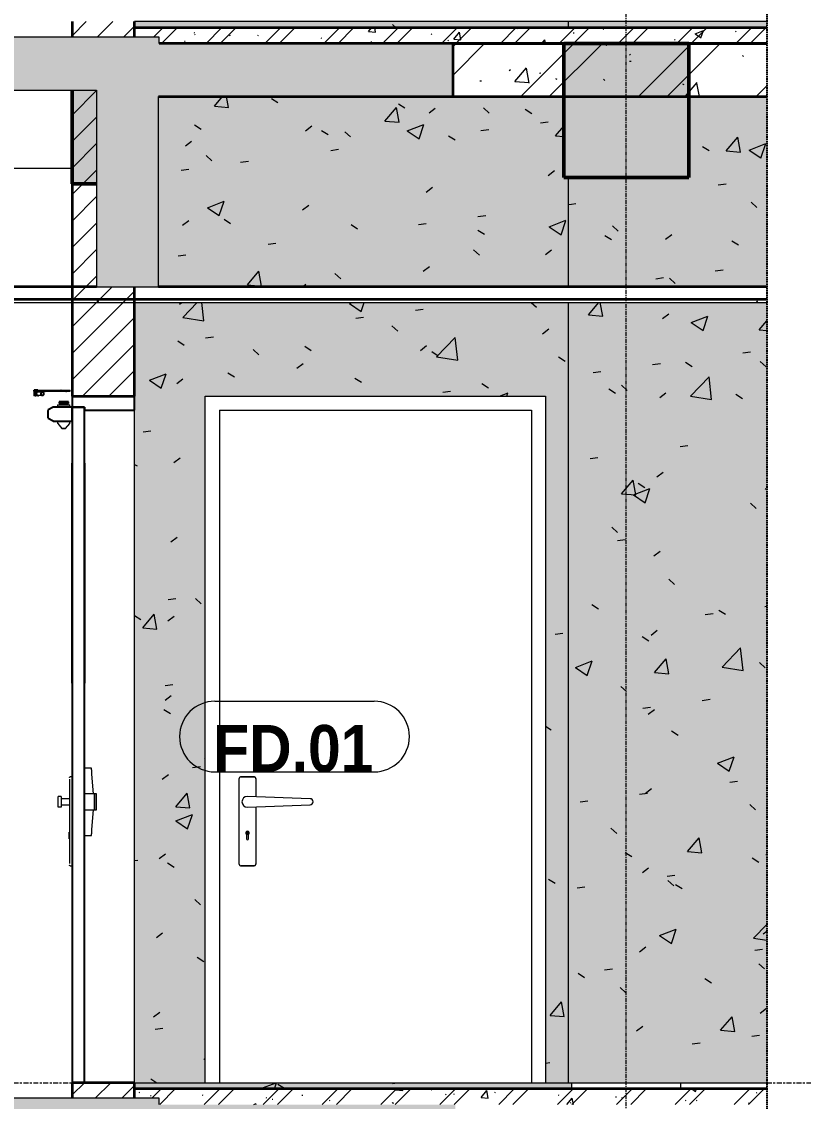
# Model space of a CAD drawing. Header units: millimetres. Extents: x 39389 to 101854, y -4225 to 80933.
# Drawn here: x 93846 to 96350, y 5540 to 9000 of the extents above; entities that cross this region are included whole.
import ezdxf

# ---------------------------------------------------------------- set-up
doc = ezdxf.new("R2010")
doc.units = ezdxf.units.MM
for name, pattern in [('Centre', [31.75, 6.35, -4.7625, 15.875, -4.7625]), ('Grid Line', [22.225, 12.7, -3.175, 3.175, -3.175]), ('Hidden', [7.14375, 4.7625, -2.38125])]:
    doc.linetypes.add(name, pattern=pattern)
for name, color, linetype, lineweight in [('0-5', 90, 'Continuous', 5), ('A-CLNG-1', 7, 'Continuous', 35), ('A-CLNG-FNSH-1', 250, 'Continuous', 18), ('A-CLNG-PATT-1', 13, 'Continuous', 18), ('A-DETL-GENF', 92, 'Continuous', 18), ('A-DETL-GENF-2', 254, 'Continuous', 18), ('A-DETL-GENF-3', 92, 'Hidden', 25), ('A-DETL-MEDM', 33, 'Continuous', 35), ('A-DETL-THIN', 151, 'Continuous', 18), ('A-DOOR', 31, 'Continuous', 18), ('A-DOOR-4', 31, 'Continuous', 25), ('A-DOOR-FRAM', 31, 'Continuous', 25), ('A-DOOR-FRAM-1', 31, 'Continuous', 18), ('A-DOOR-IDEN', 31, 'Continuous', 9), ('A-FLOR-FNSH-1', 7, 'Continuous', 35), ('A-FLOR-LEVL-2', 51, 'Centre', 9), ('A-FLOR-PATT-1', 253, 'Continuous', 18), ('A-FLOR-PATT-2', 8, 'Continuous', 18), ('A-WALL-2', 7, 'Continuous', 35), ('A-WALL-PATT-1', 111, 'Continuous', 18), ('I-WALL', 2, 'Continuous', 18), ('S-BEAM-1', 43, 'Continuous', 5), ('S-BEAM-2', 250, 'Continuous', 18), ('S-BEAM-3', 90, 'Continuous', 50), ('S-COLS-6', 250, 'Continuous', 18), ('S-GRID-1', 1, 'Grid Line', 9)]:
    doc.layers.add(name, color=color, linetype=linetype, lineweight=lineweight)
doc.styles.add('Arial_B_2', font='arialbd.ttf', dxfattribs={"width": 0.9, "height": 150})
pattern_1 = [(50, (-74605.9, 15225), (546.553, -47.817), [57.15, -628.65]), (355, (-74605.9, 15225), (-105.73, 573.17), [45.72, -502.92]), (100.451, (-74560.35, 15221), (440.828, 525.35), [48.57, -534.27]), (46.184, (-74605.9, 15377.4), (813.237, -126.13), [85.725, -942.975]), (96.636, (-74538.1, 15366.9), (712.21, 742.28), [72.855, -801.405]), (351.184, (-74605.9, 15377.4), (712.215, 742.28), [68.58, -754.38]), (21, (-74529.7, 15339.3), (454.843, -306.796), [57.15, -628.65]), (326, (-74529.7, 15339.3), (185.406, 552.564), [45.72, -502.92]), (71.451, (-74491.8, 15313.73), (640.25, 245.764), [48.57, -534.27]), (37.5, (-74605.9, 15225), (9.2664, 253.665), [5.029, -491.795, 5.029, -505.511, -504.825]), (37.5, (-74605.9, 15225), (9.2664, 253.665), [-1007.364, 5.03, -499.796]), (7.5, (-74605.9, 15225), (200.459, 300.541), [5.029, -286.055, 5.029, -480.365, -192.405]), (7.5, (-74605.9, 15225), (200.459, 300.541), [-776.478, 5.029, -187.376]), (327.5, (-74775.82, 15225), (406.773, -17.1864), [5.029, -185.471, 5.029, -589.331, -788.67]), (327.5, (-74775.82, 15225), (406.773, -17.1864), [-784.86, 5.03, -783.64]), (317.5, (-74852.02, 15225), (444.388, 76.28), [5.029, -242.621, 5.029, -389.687, -560.07]), (317.5, (-74852.02, 15225), (444.388, 76.28), [-642.366, 5.03, -555.04]), (45, (-74605.9, 15225), (-188.585, 188.585), []), (45, (-74605.9, 15510.75), (-188.585, 188.585), [])]
pattern_2 = [(50, (91113.64, 15225), (273.276, -23.909), [28.575, -314.325]), (355, (91113.64, 15225), (-52.8646, 286.585), [22.86, -251.46]), (100.451, (91136.42, 15223), (220.414, 262.6745), [24.285, -267.135]), (46.184, (91113.64, 15301.2), (406.619, -63.065), [42.862, -471.487]), (96.636, (91147.53, 15295.94), (356.104, 371.141), [36.428, -400.703]), (351.184, (91113.64, 15301.2), (356.107, 371.138), [34.29, -377.19]), (21, (91151.74, 15282.15), (227.421, -153.398), [28.575, -314.325]), (326, (91151.74, 15282.15), (92.703, 276.282), [22.86, -251.46]), (71.451, (91170.7, 15269.37), (320.1254, 122.8816), [24.285, -267.135]), (37.5, (91113.64, 15225), (4.6325, 126.8326), [2.515, -245.897, 2.515, -252.755, -252.413]), (37.5, (91113.64, 15225), (4.6325, 126.8326), [-503.682, 2.515, -249.898]), (7.5, (91113.64, 15225), (100.2292, 150.2711), [2.515, -143.027, 2.515, -240.182, -96.203]), (7.5, (91113.64, 15225), (100.2292, 150.2711), [-388.239, 2.515, -93.688]), (327.5, (91028.68, 15225), (203.3868, -8.5935), [2.515, -92.735, 2.515, -294.665, -394.335]), (327.5, (91028.68, 15225), (203.3868, -8.5935), [-392.43, 2.515, -391.82]), (317.5, (90990.58, 15225), (222.1944, 38.1398), [2.515, -121.31, 2.515, -194.843, -280.035]), (317.5, (90990.58, 15225), (222.1944, 38.1398), [-321.183, 2.515, -277.52]), (45, (91113.64, 15225), (-94.2927, 94.2927), []), (45, (91113.64, 15367.88), (-94.2927, 94.2927), [])]
pattern_3 = [(50, (91113.64, 15225), (546.553, -47.817), [57.15, -628.65]), (355, (91113.64, 15225), (-105.728, 573.17), [45.72, -502.92]), (100.451, (91159.2, 15221), (440.828, 525.35), [48.57, -534.27]), (46.184, (91113.64, 15377.4), (813.237, -126.13), [85.725, -942.975]), (96.636, (91181.4, 15366.9), (712.207, 742.283), [72.855, -801.405]), (351.184, (91113.64, 15377.4), (712.215, 742.276), [68.58, -754.38]), (21, (91189.84, 15339.3), (454.843, -306.796), [57.15, -628.65]), (326, (91189.84, 15339.3), (185.406, 552.564), [45.72, -502.92]), (71.451, (91227.75, 15313.73), (640.251, 245.764), [48.57, -534.27]), (37.5, (91113.64, 15225), (9.2664, 253.665), [25.146, -471.678, 25.146, -485.394, -504.825]), (37.5, (91113.64, 15225), (9.2664, 253.665), [-1007.364, 25.146, -479.679]), (7.5, (91113.64, 15225), (200.4594, 300.5414), [25.146, -265.938, 25.146, -460.248, -192.405]), (7.5, (91113.64, 15225), (200.4594, 300.5414), [-776.478, 25.146, -167.259]), (327.5, (90943.72, 15225), (406.7728, -17.1864), [25.146, -165.354, 25.146, -569.214, -788.67]), (327.5, (90943.72, 15225), (406.7728, -17.1864), [-784.86, 25.146, -763.524]), (317.5, (90867.52, 15225), (444.388, 76.28), [25.146, -222.504, 25.146, -369.57, -560.07]), (317.5, (90867.52, 15225), (444.388, 76.28), [-642.366, 25.146, -534.924])]
pattern_4 = [(37.5, (91113.644, 15225), (-2.40047, 73.41204), [2.515, -55.397, 2.515, -62.255, -61.913]), (37.5, (91113.644, 15225), (-2.40047, 73.41204), [-122.682, 2.515, -59.398]), (7.5, (91113.64, 15225), (67.42816, 107.524), [2.515, -28.727, 2.515, -49.682, -20.003]), (7.5, (91113.64, 15225), (67.42816, 107.524), [-83.439, 2.515, -17.488]), (327.5, (91066.78, 15225), (118.6493, 0.21553), [2.515, -16.535, 2.515, -66.065, -89.535]), (327.5, (91066.78, 15225), (118.6493, 0.21553), [-87.63, 2.515, -87.02]), (317.5, (91066.78, 15225), (114.5339, 33.4393), [2.515, -7.01, 2.515, -42.443, -51.435]), (317.5, (91066.78, 15225), (114.5339, 33.4393), [-54.483, 2.515, -48.92])]
pattern_5 = [(45, (91113.644, 15225), (-42.4264, 42.4264), [])]

# ---------------------------------------------------------------- blocks, each defined once
blk = doc.blocks.new('NCV_TKTC_KET CAU_rvt-6-TKCS_THANG BỘ TB1 - MẶT CẮT')
at = {"layer": 'A-FLOR-PATT-1'}
h = blk.add_hatch(dxfattribs=at)
h.set_pattern_fill('FP_7', color=256, style=0, pattern_type=2)
h.set_pattern_definition(pattern_1)
h.paths.add_polyline_path([(-70023.2, 8760), (-69486.8, 8760), (-69486.8, 8930), (-70491.8, 8930), (-70491.8, 8760)])
h = blk.add_hatch(dxfattribs=at)
h.set_pattern_fill('FP_7', color=256, style=0, pattern_type=2)
h.set_pattern_definition(pattern_1)
h.paths.add_polyline_path([(-70023.2, 8760), (-69486.8, 8760), (-69486.8, 8930), (-70491.8, 8930), (-70491.8, 8760)])
at = {"layer": 'S-BEAM-1'}
for points in [[(-70136.9, 8500), (-69736.9, 8500), (-69736.9, 8930), (-70136.9, 8930)], [(-71633.6, 8480), (-71633.6, 8780), (-71711.9, 8780), (-71711.9, 8480)]]:
    blk.add_hatch(color=256, dxfattribs=at).paths.add_polyline_path(points)
at = {"layer": 'A-FLOR-FNSH-1'}
for p, q in [((-69486.8, 8930), (-70491.8, 8930)), ((-70491.8, 8760), (-69486.8, 8760))]:
    blk.add_line(p, q, dxfattribs=at)
at = {"layer": 'S-BEAM-2'}
blk.add_line((-71926.9, 8530), (-71711.9, 8530), dxfattribs=at)
at = {"layer": 'S-BEAM-3'}
for p, q in [((-69736.9, 8930), (-70136.9, 8930)), ((-70136.9, 8930), (-70136.9, 8500)), ((-69736.9, 8500), (-69736.9, 8930)), ((-71711.9, 8780), (-71711.9, 8480)), ((-71711.9, 8480), (-71633.6, 8480)), ((-70136.9, 8500), (-69736.9, 8500))]:
    blk.add_line(p, q, dxfattribs=at)
at = {"layer": 'S-COLS-6'}
for p, q in [((-70111.9, 5600), (-70111.9, 5580)), ((-69761.9, 5580), (-69761.9, 5600))]:
    blk.add_line(p, q, dxfattribs=at)
blk = doc.blocks.new('FD_01 - FD_01-1200x2200mm-V77-TKCS_THANG BỘ TB1 - MẶT CẮT')
at = {"layer": 'A-DOOR'}
for p, q in [((-71833.8, 7820.3), (-71833.8, 7818.5)), ((-71821.8, 7820.3), (-71833.8, 7820.3)), ((-71833.8, 7820.3), (-71821.8, 7820.3)), ((-71821.8, 7818.5), (-71821.8, 7820.3)), ((-71835.4, 7818.5), (-71835.4, 7815.5)), ((-71835, 7818.5), (-71835, 7818.5)), ((-71835, 7818.5), (-71827.3, 7818.5)), ((-71835, 7815.5), (-71827.3, 7815.5)), ((-71835, 7815.5), (-71835, 7815.5)), ((-71834.3, 7814.5), (-71834.3, 7800.5)), ((-71834.3, 7814.5), (-71831.6, 7814.5)), ((-71831.6, 7800.5), (-71834.3, 7800.5)), ((-71832.8, 7815.5), (-71832.8, 7814.5)), ((-71831.6, 7814.5), (-71830.1, 7814.5)), ((-71831.6, 7814.5), (-71831.6, 7800.5)), ((-71830.1, 7800.5), (-71831.6, 7800.5)), ((-71828.1, 7814.5), (-71830.1, 7814.5)), ((-71830.1, 7800.5), (-71828.1, 7800.5)), ((-71829.2, 7814.5), (-71826.1, 7814.5)), ((-71829.2, 7810.1), (-71829.2, 7814.5)), ((-71829.2, 7800.5), (-71829.2, 7804.4)), ((-71826.1, 7800.5), (-71829.2, 7800.5)), ((-71828.3, 7811.5), (-71826.6, 7811.5)), ((-71828.3, 7809.3), (-71828.3, 7805.7)), ((-71826.6, 7803.5), (-71828.3, 7803.5)), ((-71827.3, 7818.5), (-71825.7, 7818.5)), ((-71826.2, 7818.5), (-71827.3, 7818.5)), ((-71827.3, 7815.5), (-71825.7, 7815.5)), ((-71826.6, 7811.5), (-71826.3, 7811.5)), ((-71826.3, 7803.5), (-71826.6, 7803.5)), ((-71807.5, 7812.5), (-71826.3, 7812.5)), ((-71826.3, 7811.5), (-71824.4, 7811.5)), ((-71824.4, 7803.5), (-71826.3, 7803.5)), ((-71826.3, 7802.5), (-71807.5, 7802.5)), ((-71826.1, 7814.5), (-71823.4, 7814.5)), ((-71823.4, 7800.5), (-71826.1, 7800.5)), ((-71825.7, 7818.5), (-71775, 7818.5)), ((-71825.7, 7815.5), (-71775, 7815.5)), ((-71823.4, 7814.5), (-71822.3, 7814.5)), ((-71823.4, 7814.5), (-71823.4, 7812.1)), ((-71823.4, 7802.9), (-71823.4, 7800.5)), ((-71822.3, 7800.5), (-71823.4, 7800.5)), ((-71822.8, 7814.5), (-71822.8, 7815.5)), ((-71820.3, 7814.5), (-71822.3, 7814.5)), ((-71822.3, 7800.5), (-71820.3, 7800.5)), ((-71822.3, 7800.5), (-71821.8, 7800.5)), ((-71821.8, 7814.5), (-71822, 7814.5)), ((-71821.8, 7814.5), (-71821.3, 7814.5)), ((-71821.8, 7811.9), (-71821.8, 7814.5)), ((-71821.8, 7800.5), (-71821.8, 7803.1)), ((-71821.4, 7800.5), (-71821.8, 7800.5)), ((-71821.3, 7811.5), (-71821.3, 7814.5)), ((-71821.3, 7800.5), (-71821.3, 7803.5)), ((-71821.3, 7800.5), (-71821.3, 7800.5)), ((-71800.4, 7815.5), (-71800.4, 7814.5)), ((-71798.4, 7814.5), (-71800.4, 7814.5)), ((-71800.4, 7814.5), (-71798.4, 7814.5)), ((-71732.4, 7814.5), (-71798.4, 7814.5)), ((-71775, 7818.5), (-71774, 7818.5)), ((-71775, 7818.5), (-71774, 7818.5)), ((-71774, 7817.5), (-71775, 7817.5)), ((-71775, 7815.5), (-71774, 7815.5)), ((-71775, 7815.5), (-71774, 7815.5)), ((-71774, 7818.5), (-71748.5, 7818.5)), ((-71774, 7815.5), (-71748.5, 7815.5)), ((-71748.5, 7818.5), (-71747.3, 7818.5)), ((-71748.5, 7818.5), (-71747.3, 7818.5)), ((-71747.3, 7817.5), (-71748.5, 7817.5)), ((-71748.5, 7815.5), (-71747.3, 7815.5)), ((-71748.5, 7815.5), (-71747.3, 7815.5)), ((-71747.9, 7818.5), (-71747.4, 7818.5)), ((-71747.4, 7818.5), (-71747.9, 7818.5)), ((-71747.4, 7815.5), (-71747.9, 7815.5)), ((-71747.9, 7815.5), (-71747.4, 7815.5)), ((-71747.3, 7818.5), (-71717.9, 7818.5)), ((-71747.3, 7815.5), (-71717.9, 7815.5)), ((-71732.4, 7814.5), (-71730.4, 7814.5)), ((-71730.4, 7814.5), (-71732.4, 7814.5)), ((-71730.4, 7814.5), (-71730.4, 7815.5)), ((-71717.9, 7815.5), (-71717.9, 7818.5)), ((-71758.5, 7772), (-71758.5, 7765)), ((-71758.5, 7772), (-71733.9, 7772)), ((-71749, 7784), (-71749, 7782)), ((-71749, 7784), (-71746.3, 7784)), ((-71749, 7776), (-71749, 7774)), ((-71747.6, 7774), (-71749, 7774)), ((-71747.9, 7774), (-71747.9, 7772)), ((-71746.7, 7774), (-71747.6, 7774)), ((-71747.6, 7774), (-71746.7, 7774)), ((-71746.3, 7774), (-71747.6, 7774)), ((-71746.3, 7784), (-71746.3, 7782)), ((-71746.3, 7784), (-71736.2, 7784)), ((-71746.3, 7776), (-71746.3, 7774)), ((-71741.3, 7774), (-71746.3, 7774)), ((-71736.2, 7774), (-71741.3, 7774)), ((-71736.2, 7782), (-71736.2, 7784)), ((-71736.2, 7784), (-71728.9, 7784)), ((-71736.2, 7774), (-71736.2, 7776)), ((-71732.6, 7774), (-71736.2, 7774)), ((-71733.9, 7772), (-71719.4, 7772)), ((-71728.9, 7774), (-71732.6, 7774)), ((-71729.9, 7772), (-71729.9, 7774)), ((-71728.9, 7784), (-71728.9, 7782)), ((-71728.9, 7776), (-71728.9, 7774)), ((-71719.4, 7765), (-71719.4, 7772)), ((-71758.4, 7720), (-71758.4, 7712.4)), ((-71719.4, 7712.4), (-71719.4, 7720)), ((-71758.2, 7711.7), (-71745.2, 7696.3)), ((-71742.4, 7696), (-71735.4, 7696)), ((-71735.4, 7696), (-71742.4, 7696)), ((-71732.7, 7696.3), (-71719.7, 7711.7)), ((-71711.9, 7585), (-71713.9, 7585)), ((-71713.9, 7585), (-71713.9, 6880)), ((-71669.9, 7585), (-71671.9, 7585)), ((-71669.9, 6880), (-71669.9, 7585)), ((-71711.9, 6880), (-71713.9, 6880)), ((-71669.9, 6880), (-71671.9, 6880)), ((-71711.9, 6580), (-71717.9, 6580)), ((-71649.9, 6607.9), (-71671.9, 6607.9)), ((-71643.4, 6525.4), (-71648.4, 6588.9)), ((-71719.9, 6572.5), (-71719.9, 6302.5)), ((-71757, 6510), (-71757, 6517.5)), ((-71746.9, 6517.5), (-71757, 6517.5)), ((-71757, 6500), (-71757, 6510)), ((-71746.9, 6517.5), (-71746.9, 6510)), ((-71746.9, 6510), (-71746.9, 6500)), ((-71720, 6510), (-71746.9, 6510)), ((-71720, 6510), (-71720, 6509.7)), ((-71640.2, 6525.4), (-71671.9, 6525.4)), ((-71671.9, 6525.4), (-71671.9, 6474.6)), ((-71633.8, 6525.4), (-71640.2, 6525.4)), ((-71640.2, 6525.4), (-71640.2, 6474.6)), ((-71640.2, 6474.6), (-71640.2, 6525.4)), ((-71633.8, 6474.6), (-71633.8, 6525.4)), ((-71757, 6490), (-71757, 6500)), ((-71757, 6482.5), (-71757, 6490)), ((-71746.9, 6482.5), (-71757, 6482.5)), ((-71746.9, 6500), (-71746.9, 6490)), ((-71746.9, 6490), (-71746.9, 6482.5)), ((-71746.9, 6490), (-71720, 6490)), ((-71720, 6490.3), (-71720, 6490)), ((-71671.9, 6474.6), (-71640.2, 6474.6)), ((-71648.4, 6411.1), (-71643.4, 6474.6)), ((-71640.2, 6474.6), (-71633.8, 6474.6)), ((-71719.9, 6406), (-71721.9, 6406)), ((-71721.9, 6395.1), (-71721.9, 6403.2)), ((-71721.9, 6397), (-71721.9, 6403)), ((-71721.9, 6403), (-71721.9, 6403)), ((-71721.9, 6397), (-71721.9, 6397)), ((-71721.9, 6396.2), (-71721.9, 6395.1)), ((-71721.9, 6381.2), (-71721.9, 6395.1)), ((-71719.9, 6395.1), (-71721.9, 6395.1)), ((-71721.9, 6381.2), (-71721.9, 6381.2)), ((-71721.9, 6377.7), (-71719.9, 6377.7)), ((-71671.9, 6392), (-71649.9, 6392)), ((-71717.9, 6295), (-71711.9, 6295))]:
    blk.add_line(p, q, dxfattribs=at)
at = {"layer": 'A-DOOR', "flags": 128}
for points in [[(-71824.4, 7811.5), (-71824.8, 7811), (-71825.1, 7810.4), (-71825.3, 7809.7), (-71825.5, 7809), (-71825.6, 7808.3), (-71825.6, 7807.5)], [(-71825.6, 7807.5), (-71825.6, 7806.7), (-71825.5, 7806), (-71825.3, 7805.3), (-71825.1, 7804.6), (-71824.8, 7804), (-71824.4, 7803.5)], [(-71758.2, 7711.7), (-71758.2, 7711.7), (-71758.2, 7711.8), (-71758.3, 7711.8), (-71758.3, 7711.8), (-71758.3, 7711.9), (-71758.3, 7711.9), (-71758.3, 7712), (-71758.4, 7712), (-71758.4, 7712), (-71758.4, 7712.1), (-71758.4, 7712.1), (-71758.4, 7712.2), (-71758.4, 7712.2), (-71758.4, 7712.3), (-71758.4, 7712.3), (-71758.4, 7712.3), (-71758.4, 7712.4), (-71758.4, 7712.4)], [(-71744.5, 7696), (-71744.5, 7696), (-71744.6, 7696), (-71744.6, 7696), (-71744.7, 7696), (-71744.7, 7696), (-71744.7, 7696), (-71744.8, 7696), (-71744.8, 7696), (-71744.8, 7696.1), (-71744.9, 7696.1), (-71744.9, 7696.1), (-71744.9, 7696.1), (-71745, 7696.1), (-71745, 7696.1), (-71745, 7696.2), (-71745.1, 7696.2), (-71745.1, 7696.2), (-71745.1, 7696.2), (-71745.1, 7696.3), (-71745.2, 7696.3), (-71745.2, 7696.3), (-71745.2, 7696.3)], [(-71744.5, 7696), (-71744.5, 7696), (-71744.5, 7696), (-71744.5, 7696), (-71744.4, 7696), (-71744.4, 7696), (-71744.4, 7696), (-71744.3, 7696), (-71744.2, 7696), (-71744.2, 7696), (-71744.1, 7696), (-71744, 7696), (-71743.9, 7696), (-71743.8, 7696), (-71743.7, 7696), (-71743.5, 7696), (-71743.4, 7696), (-71743.3, 7696), (-71743.1, 7696), (-71743, 7696), (-71742.8, 7696), (-71742.7, 7696), (-71742.5, 7696), (-71742.3, 7696), (-71742.1, 7696), (-71741.9, 7696), (-71741.8, 7696), (-71741.6, 7696), (-71741.4, 7696), (-71741.2, 7696), (-71741, 7696), (-71740.7, 7696), (-71740.5, 7696), (-71740.3, 7696), (-71740.1, 7696), (-71739.9, 7696), (-71739.7, 7696), (-71739.4, 7696), (-71739.2, 7696), (-71739, 7696), (-71738.8, 7696), (-71738.6, 7696), (-71738.3, 7696), (-71738.1, 7696), (-71737.9, 7696), (-71737.7, 7696), (-71737.5, 7696), (-71737.2, 7696), (-71737, 7696), (-71736.8, 7696), (-71736.6, 7696), (-71736.4, 7696), (-71736.2, 7696), (-71736, 7696), (-71735.8, 7696), (-71735.7, 7696), (-71735.5, 7696), (-71735.3, 7696), (-71735.1, 7696), (-71735, 7696), (-71734.8, 7696), (-71734.7, 7696), (-71734.5, 7696), (-71734.4, 7696), (-71734.3, 7696), (-71734.2, 7696), (-71734, 7696), (-71733.9, 7696), (-71733.8, 7696), (-71733.8, 7696), (-71733.7, 7696), (-71733.6, 7696), (-71733.6, 7696), (-71733.5, 7696), (-71733.5, 7696), (-71733.4, 7696), (-71733.4, 7696), (-71733.4, 7696), (-71733.4, 7696)], [(-71733.4, 7696), (-71733.4, 7696), (-71733.4, 7696), (-71733.4, 7696), (-71733.4, 7696), (-71733.5, 7696), (-71733.5, 7696), (-71733.6, 7696), (-71733.6, 7696), (-71733.7, 7696), (-71733.8, 7696), (-71733.9, 7696), (-71734, 7696), (-71734.1, 7696), (-71734.2, 7696), (-71734.3, 7696), (-71734.5, 7696), (-71734.6, 7696), (-71734.7, 7696), (-71734.9, 7696), (-71735.1, 7696), (-71735.2, 7696), (-71735.4, 7696), (-71735.6, 7696), (-71735.7, 7696), (-71735.9, 7696), (-71736.1, 7696), (-71736.3, 7696), (-71736.5, 7696), (-71736.7, 7696), (-71736.9, 7696), (-71737.1, 7696), (-71737.3, 7696), (-71737.6, 7696), (-71737.8, 7696), (-71738, 7696), (-71738.2, 7696), (-71738.4, 7696), (-71738.7, 7696), (-71738.9, 7696), (-71739.1, 7696), (-71739.3, 7696), (-71739.5, 7696), (-71739.8, 7696), (-71740, 7696), (-71740.2, 7696), (-71740.4, 7696), (-71740.6, 7696), (-71740.8, 7696), (-71741.1, 7696), (-71741.3, 7696), (-71741.5, 7696), (-71741.7, 7696), (-71741.8, 7696), (-71742, 7696), (-71742.2, 7696), (-71742.4, 7696), (-71742.6, 7696), (-71742.7, 7696), (-71742.9, 7696), (-71743, 7696), (-71743.2, 7696), (-71743.3, 7696), (-71743.5, 7696), (-71743.6, 7696), (-71743.7, 7696), (-71743.8, 7696), (-71743.9, 7696), (-71744, 7696), (-71744.1, 7696), (-71744.2, 7696), (-71744.3, 7696), (-71744.3, 7696), (-71744.4, 7696), (-71744.4, 7696), (-71744.5, 7696), (-71744.5, 7696), (-71744.5, 7696), (-71744.5, 7696)], [(-71732.7, 7696.3), (-71732.7, 7696.3), (-71732.7, 7696.3), (-71732.7, 7696.2), (-71732.8, 7696.2), (-71732.8, 7696.2), (-71732.8, 7696.2), (-71732.9, 7696.2), (-71732.9, 7696.1), (-71732.9, 7696.1), (-71732.9, 7696.1), (-71733, 7696.1), (-71733, 7696.1), (-71733, 7696.1), (-71733.1, 7696), (-71733.1, 7696), (-71733.2, 7696), (-71733.2, 7696), (-71733.2, 7696), (-71733.3, 7696), (-71733.3, 7696), (-71733.3, 7696), (-71733.4, 7696)], [(-71719.4, 7712.4), (-71719.4, 7712.4), (-71719.4, 7712.3), (-71719.4, 7712.3), (-71719.5, 7712.2), (-71719.5, 7712.2), (-71719.5, 7712.1), (-71719.5, 7712.1), (-71719.5, 7712.1), (-71719.5, 7712), (-71719.5, 7712), (-71719.5, 7711.9), (-71719.6, 7711.9), (-71719.6, 7711.9), (-71719.6, 7711.8), (-71719.6, 7711.8), (-71719.7, 7711.7), (-71719.7, 7711.7), (-71719.7, 7711.7)], [(-71719.9, 6578), (-71719.9, 6578.1), (-71719.9, 6578.2), (-71719.9, 6578.2), (-71719.9, 6578.3), (-71719.9, 6578.4), (-71719.9, 6578.5), (-71719.9, 6578.6), (-71719.8, 6578.6), (-71719.8, 6578.7), (-71719.8, 6578.8), (-71719.7, 6578.9), (-71719.7, 6578.9), (-71719.7, 6579), (-71719.6, 6579.1), (-71719.6, 6579.1), (-71719.5, 6579.2), (-71719.5, 6579.3), (-71719.4, 6579.3), (-71719.4, 6579.4), (-71719.3, 6579.4), (-71719.3, 6579.5), (-71719.2, 6579.5), (-71719.1, 6579.6), (-71719.1, 6579.6), (-71719, 6579.7)], [(-71718.9, 6579.8), (-71718.8, 6579.8), (-71718.7, 6579.8), (-71718.7, 6579.9), (-71718.6, 6579.9), (-71718.5, 6579.9), (-71718.4, 6579.9), (-71718.4, 6580), (-71718.3, 6580), (-71718.2, 6580), (-71718.1, 6580), (-71718, 6580), (-71718, 6580), (-71717.9, 6580)], [(-71648.4, 6588.9), (-71648.7, 6593.1), (-71649, 6597.2), (-71649.3, 6600.8), (-71649.5, 6603.8), (-71649.7, 6606.1), (-71649.8, 6607.5), (-71649.9, 6607.9)], [(-71649.9, 6392), (-71649.8, 6392.5), (-71649.7, 6393.9), (-71649.5, 6396.2), (-71649.3, 6399.2), (-71649, 6402.8), (-71648.7, 6406.9), (-71648.4, 6411.1)], [(-71719, 6295.3), (-71719.1, 6295.3), (-71719.1, 6295.4), (-71719.2, 6295.4), (-71719.3, 6295.5), (-71719.3, 6295.6), (-71719.4, 6295.6), (-71719.4, 6295.7), (-71719.5, 6295.7), (-71719.5, 6295.8), (-71719.6, 6295.9), (-71719.6, 6295.9), (-71719.7, 6296), (-71719.7, 6296.1), (-71719.7, 6296.1), (-71719.8, 6296.2), (-71719.8, 6296.3), (-71719.8, 6296.4), (-71719.9, 6296.4), (-71719.9, 6296.5), (-71719.9, 6296.6), (-71719.9, 6296.7), (-71719.9, 6296.7), (-71719.9, 6296.8), (-71719.9, 6296.9), (-71719.9, 6297), (-71719.9, 6297)], [(-71717.9, 6295), (-71718, 6295), (-71718.1, 6295), (-71718.2, 6295), (-71718.3, 6295), (-71718.3, 6295), (-71718.4, 6295.1), (-71718.5, 6295.1), (-71718.6, 6295.1), (-71718.6, 6295.1), (-71718.7, 6295.2), (-71718.8, 6295.2), (-71718.9, 6295.2)]]:
    blk.add_lwpolyline(points, dxfattribs=at)
at = {"layer": 'A-DOOR'}
for centre, major_axis, ratio, start_param, end_param in [((-71830.1, 7807.5), (0, 7), 0.259156, 4.712389, 6.283185), ((-71825.4, 7807.5), (0, 5), 0.965835, 0.65038, 1.340692), ((-71829.5, 7807.5), (0, 2.5), 0.259156, 4.712389, 7.853982), ((-71830.1, 7807.5), (0, 7), 0.259156, 3.141593, 4.712389), ((-71829.5, 7807.5), (0, 2.5), 0.259156, 1.570796, 4.712389), ((-71825.4, 7807.5), (0, 5), 0.965835, 1.8009, 2.491212), ((-71828.1, 7807.5), (0, 7), 0.259156, 4.712389, 6.283185), ((-71828.1, 7807.5), (0, 7), 0.259156, 3.141593, 4.712389), ((-71822.3, 7807.5), (0, 7), 0.259156, 5.330074, 6.283185), ((-71822.3, 7807.5), (0, 7), 0.259156, 3.141593, 3.926991), ((-71820.3, 7807.5), (0, 7), 0.259156, 5.497787, 6.283185), ((-71820.3, 7807.5), (0, 7), 0.259156, 3.141593, 3.926991)]:
    blk.add_ellipse(centre, major_axis=major_axis, ratio=ratio, start_param=start_param, end_param=end_param, dxfattribs=at)
at = {"layer": 'A-DOOR-4'}
for p, q in [((-71789.3, 7754.3), (-71789.3, 7730.7)), ((-71772.7, 7764.7), (-71788.3, 7756.1)), ((-71711.9, 7765), (-71771.8, 7765)), ((-71753.5, 7782), (-71753.5, 7776)), ((-71723.5, 7782), (-71753.5, 7782)), ((-71753.5, 7776), (-71723.5, 7776)), ((-71723.5, 7776), (-71723.5, 7782)), ((-71711.9, 7765), (-71711.9, 5600)), ((-71671.9, 7765), (-71711.9, 7765)), ((-71711.9, 7720), (-71711.9, 7765)), ((-71671.9, 5600), (-71671.9, 7765)), ((-71788.3, 7728.9), (-71772.7, 7720.3)), ((-71771.8, 7720), (-71711.9, 7720)), ((-71711.9, 5600), (-71671.9, 5600))]:
    blk.add_line(p, q, dxfattribs=at)
at = {"layer": 'A-DOOR-4', "flags": 128}
for points in [[(-71802.3, 7807.5), (-71802.4, 7808.7), (-71802.9, 7809.8), (-71803.6, 7810.8), (-71804.5, 7811.6), (-71805.6, 7812.2), (-71806.8, 7812.5), (-71808.1, 7812.5), (-71809.3, 7812.2), (-71810.4, 7811.6), (-71811.3, 7810.8), (-71812, 7809.8), (-71812.5, 7808.7), (-71812.6, 7807.5)], [(-71812.6, 7807.5), (-71812.5, 7806.3), (-71812, 7805.2), (-71811.3, 7804.2), (-71810.4, 7803.4), (-71809.3, 7802.8), (-71808.1, 7802.5), (-71806.8, 7802.5), (-71805.6, 7802.8), (-71804.5, 7803.4), (-71803.6, 7804.2), (-71802.9, 7805.2), (-71802.4, 7806.3), (-71802.3, 7807.5)]]:
    blk.add_lwpolyline(points, dxfattribs=at)
at = {"layer": 'A-DOOR-4'}
for centre, start, end in [((-71787.3, 7754.3), 119.1975, 180), ((-71771.8, 7763), 90, 119.1975), ((-71787.3, 7730.7), 180, 240.8025), ((-71771.8, 7722), 240.8025, 270)]:
    blk.add_arc(centre, 2, start, end, dxfattribs=at)
at = {"layer": 'A-DOOR-FRAM'}
for p, q in [((-71511.9, 7800), (-71711.9, 7800)), ((-71711.9, 7800), (-71711.9, 7765)), ((-71511.9, 7755), (-71511.9, 7800)), ((-71711.9, 7765), (-71671.9, 7765)), ((-71671.9, 7765), (-71671.9, 7755)), ((-71671.9, 7755), (-71511.9, 7755))]:
    blk.add_line(p, q, dxfattribs=at)
at = {"layer": 'A-DOOR-FRAM-1'}
blk.add_line((-71511.9, 5600), (-71511.9, 7755), dxfattribs=at)
blk = doc.blocks.new('FD_05 - FD_05-1000x2200mm-V78-TKCS_THANG BỘ TB1 - MẶT CẮT')
at = {"layer": 'A-DOOR'}
for p, q in [((-71130.3, 6580), (-71170.3, 6580)), ((-71170.3, 6580), (-71130.3, 6580)), ((-71177.8, 6572.5), (-71177.8, 6302.5)), ((-71122.8, 6516.5), (-71122.8, 6572.5)), ((-70949.9, 6510), (-71150.3, 6517.5)), ((-71150.3, 6482.5), (-70949.9, 6490)), ((-71122.8, 6302.5), (-71122.8, 6483.5)), ((-71151, 6397), (-71151, 6403)), ((-71149.6, 6403), (-71149.6, 6397)), ((-71153.8, 6395.1), (-71153.8, 6381.2)), ((-71146.8, 6381.2), (-71146.8, 6395.1)), ((-71170.3, 6295), (-71130.3, 6295)), ((-71130.3, 6295), (-71170.3, 6295))]:
    blk.add_line(p, q, dxfattribs=at)
at = {"layer": 'A-DOOR', "flags": 128}
for points in [[(-71170.3, 6580), (-71170.6, 6580), (-71170.9, 6580), (-71171.2, 6579.9), (-71171.5, 6579.9), (-71171.8, 6579.9), (-71172.1, 6579.8), (-71172.4, 6579.7), (-71172.7, 6579.6), (-71173, 6579.5), (-71173.2, 6579.4), (-71173.5, 6579.3), (-71173.8, 6579.2), (-71174, 6579), (-71174.3, 6578.9), (-71174.5, 6578.7), (-71174.8, 6578.5), (-71175, 6578.3), (-71175.3, 6578.1), (-71175.5, 6577.9), (-71175.7, 6577.7), (-71175.9, 6577.5), (-71176.1, 6577.3), (-71176.3, 6577), (-71176.5, 6576.8), (-71176.6, 6576.6), (-71176.8, 6576.3), (-71176.9, 6576), (-71177.1, 6575.8), (-71177.2, 6575.5), (-71177.3, 6575.2), (-71177.4, 6574.9), (-71177.5, 6574.7), (-71177.6, 6574.4), (-71177.6, 6574.1), (-71177.7, 6573.8), (-71177.7, 6573.5), (-71177.8, 6573.2), (-71177.8, 6572.9), (-71177.8, 6572.6), (-71177.8, 6572.5)], [(-71122.8, 6572.5), (-71122.8, 6572.8), (-71122.8, 6573.1), (-71122.9, 6573.4), (-71122.9, 6573.7), (-71123, 6574), (-71123, 6574.3), (-71123.1, 6574.6), (-71123.2, 6574.9), (-71123.3, 6575.1), (-71123.4, 6575.4), (-71123.5, 6575.7), (-71123.7, 6576), (-71123.8, 6576.2), (-71124, 6576.5), (-71124.1, 6576.7), (-71124.3, 6577), (-71124.5, 6577.2), (-71124.7, 6577.4), (-71124.9, 6577.7), (-71125.1, 6577.9), (-71125.3, 6578.1), (-71125.5, 6578.3), (-71125.8, 6578.5), (-71126, 6578.6), (-71126.3, 6578.8), (-71126.5, 6579), (-71126.8, 6579.1), (-71127, 6579.3), (-71127.3, 6579.4), (-71127.6, 6579.5), (-71127.9, 6579.6), (-71128.2, 6579.7), (-71128.4, 6579.8), (-71128.7, 6579.8), (-71129, 6579.9), (-71129.3, 6579.9), (-71129.6, 6580), (-71129.9, 6580), (-71130.2, 6580), (-71130.3, 6580)], [(-71177.8, 6302.5), (-71177.8, 6302.2), (-71177.8, 6301.9), (-71177.8, 6301.6), (-71177.7, 6301.3), (-71177.7, 6301), (-71177.6, 6300.7), (-71177.5, 6300.4), (-71177.4, 6300.1), (-71177.3, 6299.9), (-71177.2, 6299.6), (-71177.1, 6299.3), (-71177, 6299), (-71176.8, 6298.8), (-71176.7, 6298.5), (-71176.5, 6298.3), (-71176.3, 6298), (-71176.1, 6297.8), (-71175.9, 6297.6), (-71175.7, 6297.3), (-71175.5, 6297.1), (-71175.3, 6296.9), (-71175.1, 6296.7), (-71174.9, 6296.5), (-71174.6, 6296.4), (-71174.4, 6296.2), (-71174.1, 6296), (-71173.8, 6295.9), (-71173.6, 6295.7), (-71173.3, 6295.6), (-71173, 6295.5), (-71172.7, 6295.4), (-71172.5, 6295.3), (-71172.2, 6295.2), (-71171.9, 6295.2), (-71171.6, 6295.1), (-71171.3, 6295.1), (-71171, 6295), (-71170.7, 6295), (-71170.4, 6295), (-71170.3, 6295)], [(-71130.3, 6295), (-71130, 6295), (-71129.7, 6295), (-71129.4, 6295.1), (-71129.1, 6295.1), (-71128.8, 6295.1), (-71128.5, 6295.2), (-71128.3, 6295.3), (-71128, 6295.4), (-71127.7, 6295.5), (-71127.4, 6295.6), (-71127.1, 6295.7), (-71126.9, 6295.8), (-71126.6, 6296), (-71126.3, 6296.1), (-71126.1, 6296.3), (-71125.8, 6296.5), (-71125.6, 6296.7), (-71125.4, 6296.9), (-71125.1, 6297.1), (-71124.9, 6297.3), (-71124.7, 6297.5), (-71124.5, 6297.7), (-71124.3, 6298), (-71124.2, 6298.2), (-71124, 6298.5), (-71123.8, 6298.7), (-71123.7, 6299), (-71123.6, 6299.2), (-71123.4, 6299.5), (-71123.3, 6299.8), (-71123.2, 6300.1), (-71123.1, 6300.4), (-71123, 6300.7), (-71123, 6300.9), (-71122.9, 6301.2), (-71122.9, 6301.5), (-71122.8, 6301.8), (-71122.8, 6302.1), (-71122.8, 6302.4), (-71122.8, 6302.5)]]:
    blk.add_lwpolyline(points, dxfattribs=at)
at = {"layer": 'A-DOOR'}
for centre, radius, start, end in [((-71170.3, 6572.5), 7.5, 90, 180), ((-71130.3, 6572.5), 7.5, 0, 90), ((-71150.3, 6500), 17.5, 90, 180), ((-70950.3, 6500), 10, 0, 87.8544), ((-71150.3, 6500), 17.5, 180, 270), ((-70950.3, 6500), 10, 272.1456, 0), ((-71150.3, 6400), 6, 305.6853, 234.3147), ((-71150.3, 6403), 0.7, 0, 180), ((-71150.3, 6403), 0.7, 120, 150), ((-71150.3, 6403), 0.7, 30, 60), ((-71150.3, 6381.2), 3.5, 180, 0), ((-71150.3, 6397), 0.7, 180, 0), ((-71150.3, 6397), 0.7, 195, 255), ((-71150.3, 6397), 0.7, 285, 345), ((-71170.3, 6302.5), 7.5, 180, 270), ((-71130.3, 6302.5), 7.52, 270, 0)]:
    blk.add_arc(centre, radius, start, end, dxfattribs=at)
at = {"layer": 'A-DOOR-FRAM-1'}
for p, q in [((-71240.3, 7755), (-71240.3, 5600)), ((-71240.3, 7755), (-70240.3, 7755)), ((-70240.3, 7755), (-70240.3, 5600))]:
    blk.add_line(p, q, dxfattribs=at)
blk = doc.blocks.new('BORDER VIEW - BORDER VIEW-3755933-TKCS_THANG BỘ TB1 - MẶT CẮT')
at = {"layer": 'A-DETL-GENF-3'}
blk.add_line((-69486.8, 33921.5), (-69486.8, -2550), dxfattribs=at)
blk = doc.blocks.new('STN_Door Tag - STN_Door Tag-1788670-TKCS_THANG BỘ TB1 - MẶT CẮT')
at = {"layer": 'A-DOOR-IDEN'}
for p, q in [((-77927.8, 2664), (-77417.8, 2664)), ((-77927.8, 2437.6), (-77417.8, 2437.6))]:
    blk.add_line(p, q, dxfattribs=at)
for centre, start, end in [((-77927.8, 2550.8), 90, 270), ((-77417.8, 2550.8), 270, 90)]:
    blk.add_arc(centre, 113.2, start, end, dxfattribs=at)

msp = doc.modelspace()

# ---------------------------------------------------------------- hatches: boundary and pattern name
at = {"layer": 'A-CLNG-PATT-1'}
h = msp.add_hatch(dxfattribs=at)
h.set_pattern_fill('FP_10', color=256, style=0, pattern_type=2)
h.set_pattern_definition([(0, (91113.64, 15225), (609.6, 152.4), [25.146, -432.054, 25.146, -432.054, -2438.4]), (0, (91113.64, 15225), (609.6, 152.4), [-914.4, 25.146, -889.254, 25.146, -432.054, -1066.8]), (0, (91113.64, 15225), (609.6, 152.4), [-2286, 25.146, -279.654, 25.146, -736.854]), (120, (91342.24, 15301.2), (-436.7823, 451.729), [25.146, -432.054, 25.146, -2870.454]), (120, (91342.24, 15301.2), (-436.7823, 451.729), [-482.346, -432.054, 25.146, -889.254, -1524]), (120, (91342.24, 15301.2), (-436.7823, 451.729), [-1828.8, 25.146, -432.054, 25.146, -1041.654]), (120, (91342.24, 15301.2), (-436.7823, 451.729), [-2311.146, -279.654, 25.146, -736.854]), (240, (91418.44, 15606), (-172.8177, -604.129), [25.146, -432.054, 25.146, -432.054, -2438.4]), (240, (91418.44, 15606), (-172.8177, -604.129), [-914.4, 25.146, -889.254, 25.146, -432.054, -1066.8]), (240, (91418.44, 15606), (-172.8177, -604.129), [-2286, 25.146, -279.654, 25.146, -736.854])])
h.paths.add_polyline_path([(96232.7, 8100), (96232.7, 8110), (93782.6, 8110), (93782.6, 8100), (95696.3, 8100)])
at = {"layer": 'A-DETL-GENF-2'}
h = msp.add_hatch(dxfattribs=at)
h.set_pattern_fill('FP_7', color=256, style=0, pattern_type=2)
h.set_pattern_definition([(50, (91113.64, 15225), (546.553, -47.817), [57.15, -628.65]), (355, (91113.64, 15225), (-105.728, 573.17), [45.72, -502.92]), (100.451, (91159.2, 15221), (440.828, 525.35), [48.57, -534.27]), (46.184, (91113.64, 15377.4), (813.237, -126.128), [85.725, -942.975]), (96.636, (91181.4, 15366.9), (712.207, 742.283), [72.855, -801.405]), (351.184, (91113.64, 15377.4), (712.215, 742.276), [68.58, -754.38]), (21, (91189.84, 15339.3), (454.843, -306.796), [57.15, -628.65]), (326, (91189.84, 15339.3), (185.406, 552.564), [45.72, -502.92]), (71.451, (91227.75, 15313.73), (640.251, 245.764), [48.57, -534.27]), (37.5, (91113.64, 15225), (9.2664, 253.665), [5.029, -491.795, 5.029, -505.511, -504.825]), (37.5, (91113.64, 15225), (9.2664, 253.665), [-1007.364, 5.029, -499.796]), (7.5, (91113.64, 15225), (200.4594, 300.5414), [5.029, -286.055, 5.029, -480.365, -192.405]), (7.5, (91113.64, 15225), (200.4594, 300.5414), [-776.478, 5.029, -187.376]), (327.5, (90943.72, 15225), (406.7728, -17.1864), [5.029, -185.471, 5.029, -589.331, -788.67]), (327.5, (90943.72, 15225), (406.7728, -17.1864), [-784.86, 5.029, -783.641]), (317.5, (90867.52, 15225), (444.388, 76.2803), [5.029, -242.621, 5.029, -389.687, -560.07]), (317.5, (90867.52, 15225), (444.388, 76.2803), [-642.366, 5.029, -555.041]), (45, (91113.64, 15225), (-188.5854, 188.5854), []), (45, (91113.64, 15510.75), (-188.5854, 188.5854), [])])
h.paths.add_polyline_path([(87786.3, 50), (87786.3, 650), (87486.3, 650), (87486.3, 50)])
h.paths.add_polyline_path([(94286, 1350), (94286, 1960), (95280.4, 1960), (95280.4, 2130), (94286, 2130), (94286, 2150), (91202.6, 2150), (91202.6, 1750), (91402.6, 1750), (91402.6, 1980), (93782.6, 1980), (93782.6, 1960), (94086, 1960), (94086, 1350)])
h.paths.add_polyline_path([(87786.3, 3110), (87786.3, 3710), (87482.6, 3710), (87482.6, 3110)])
h.paths.add_polyline_path([(94086, 4750), (94284.2, 4750), (94284.2, 5360), (95235.3, 5360), (95235.3, 5530), (94286, 5530), (94286, 5550), (91720.6, 5550), (91720.6, 5150), (91920.6, 5150), (91920.6, 5380), (94086, 5380)])
h.paths.add_polyline_path([(87682.6, 5380), (87682.6, 5600), (87484.7, 5600), (87484.7, 5380)])
h.paths.add_polyline_path([(87482.6, 6700), (87782.6, 6700), (87782.6, 7300), (87482.6, 7300)])
h.paths.add_polyline_path([(94086, 8150), (94284.2, 8150), (94284.2, 8760), (95227.8, 8760), (95227.8, 8930), (94286, 8930), (94286, 8950), (91720.6, 8950), (91720.6, 8550), (91920.6, 8550), (91920.6, 8780), (94086, 8780)])
h.paths.add_polyline_path([(87484.7, 8780), (87684.7, 8780), (87684.7, 9000), (87484.7, 9000)])
h.paths.add_polyline_path([(87782.6, 10100), (87782.6, 10700), (87482.6, 10700), (87482.6, 10100)])
h.paths.add_polyline_path([(94132.3, 11550), (94284.2, 11550), (94284.2, 12160), (95310.4, 12160), (95310.4, 12330), (94286, 12330), (94286, 12350), (91720.6, 12350), (91720.6, 11950), (91920.6, 11950), (91920.6, 12180), (94086, 12180), (94086, 11550)])
h.paths.add_polyline_path([(87482.6, 12180), (87684.7, 12180), (87684.7, 12400), (87482.6, 12400)])
h.paths.add_polyline_path([(87482.6, 13500), (87786.3, 13500), (87786.3, 14100), (87482.6, 14100)])
h.paths.add_polyline_path([(94086, 14950), (94284.2, 14950), (94284.2, 15560), (95220.3, 15560), (95220.3, 15730), (94286, 15730), (94286, 15750), (91720.6, 15750), (91720.6, 15350), (91920.6, 15350), (91920.6, 15580), (94086, 15580), (94086, 15237.8)])
h.paths.add_polyline_path([(87482.6, 15580), (87684.7, 15580), (87684.7, 15800), (87482.6, 15800)])
h.paths.add_polyline_path([(87482.6, 16900), (87786.3, 16900), (87786.3, 17500), (87482.6, 17500)])
h.paths.add_polyline_path([(94284.2, 18350), (94284.2, 18960), (95310.4, 18960), (95310.4, 19130), (94286, 19130), (94286, 19150), (91720.6, 19150), (91720.6, 18750), (91920.6, 18750), (91920.6, 18980), (94086, 18980), (94086, 18350)])
h.paths.add_polyline_path([(87682.6, 18980), (87682.6, 19200), (87472.6, 19200), (87472.6, 18980)])
h.paths.add_polyline_path([(87482.6, 20300), (87786.3, 20300), (87786.3, 20900), (87482.6, 20900)])
h.paths.add_polyline_path([(94284.2, 21750), (94284.2, 22360), (95220.3, 22360), (95220.3, 22530), (94286, 22530), (94286, 22550), (91720.6, 22550), (91720.6, 22150), (91920.6, 22150), (91920.6, 22380), (94086, 22380), (94086, 21750)])
h.paths.add_polyline_path([(87682.6, 22380), (87682.6, 22600), (87482.6, 22600), (87482.6, 22380)])
h.paths.add_polyline_path([(87482.6, 23700), (87786.3, 23700), (87786.3, 24300), (87482.6, 24300)])
h.paths.add_polyline_path([(94086, 25150), (94284.2, 25150), (94284.2, 25760), (95272.1, 25760), (95272.1, 25930), (94286, 25930), (94286, 25950), (91720.6, 25950), (91720.6, 25550), (91920.6, 25550), (91920.6, 25780), (94086, 25780)])
h.paths.add_polyline_path([(87682.6, 25780), (87682.6, 26000), (87482.6, 26000), (87482.6, 25780)])
h.paths.add_polyline_path([(87482.6, 27200), (87786.3, 27200), (87786.3, 27800), (87482.6, 27800), (87482.6, 27421.1)])
h.paths.add_polyline_path([(93782.6, 28750), (93782.6, 29350), (93982.6, 29350), (93982.6, 29150), (96232.7, 29150), (96232.7, 29500), (93782.6, 29500), (93782.6, 29550), (91720.6, 29550), (91720.6, 29150), (91920.6, 29150), (91920.6, 29350), (93582.6, 29350), (93582.6, 28750)])
h.paths.add_polyline_path([(87482.6, 29350), (87680.9, 29350), (87680.9, 29650), (87482.6, 29650)])
h.paths.add_polyline_path([(93884.2, 32800), (93884.2, 33000), (94982.6, 33000), (94982.6, 33200), (87482.6, 33200), (87482.6, 33000), (93582.6, 33000), (93582.6, 32800), (93819.6, 32800)])
at = {"layer": 'A-FLOR-PATT-2'}
h = msp.add_hatch(dxfattribs=at)
h.set_pattern_fill('FP_8', color=256, style=0, pattern_type=2)
h.set_pattern_definition(pattern_2)
h.paths.add_polyline_path([(95696.3, 8930), (96232.7, 8930), (96232.7, 8980), (94207.6, 8980), (94207.6, 8950), (94286, 8950), (94286, 8930), (95227.8, 8930)])
h = msp.add_hatch(dxfattribs=at)
h.set_pattern_fill('FP_8', color=256, style=0, pattern_type=2)
h.set_pattern_definition(pattern_2)
h.paths.add_polyline_path([(95235.3, 5530), (96232.7, 5530), (96232.7, 5580), (94207.6, 5580), (94207.6, 5550), (94286, 5550), (94286, 5530), (95070.7, 5530)])
at = {"layer": 'A-WALL-PATT-1'}
h = msp.add_hatch(dxfattribs=at)
h.set_pattern_fill('FP_6', color=256, style=0, pattern_type=2)
h.set_pattern_definition(pattern_5)
h.paths.add_polyline_path([(94086, 8950), (94207.6, 8950), (94207.6, 9000), (94007.6, 9000), (94007.6, 8950)])
h.paths.add_polyline_path([(94007.6, 11200), (94207.6, 11200), (94207.6, 11550), (94086, 11550), (94086, 12180), (94007.6, 12180), (94007.6, 11202)])
h = msp.add_hatch(dxfattribs=at)
h.set_pattern_fill('FP_12', color=256, style=0, pattern_type=2)
h.set_pattern_definition(pattern_3)
h.paths.add_polyline_path([(94207.6, 5600), (94434.2, 5600), (94434.2, 7800), (95524.2, 7800), (95524.2, 5600), (95597.6, 5600), (95597.6, 8100), (94207.6, 8100), (94207.6, 6100.2)])
h.paths.add_polyline_path([(94286, 8150), (95597.6, 8150), (95597.6, 8500), (95582.6, 8500), (95582.6, 8760), (94284.2, 8760), (94284.2, 8150)])
h.paths.add_polyline_path([(94207.6, 8980), (95597.6, 8980), (95597.6, 9000), (94207.6, 9000)])
h = msp.add_hatch(dxfattribs=at)
h.set_pattern_fill('FP_13', color=256, style=0, pattern_type=2)
h.set_pattern_definition(pattern_4)
h.paths.add_polyline_path([(94207.6, 5600), (94434.2, 5600), (94434.2, 7800), (95524.2, 7800), (95524.2, 5600), (95597.6, 5600), (95597.6, 8100), (94207.6, 8100), (94207.6, 6100.2)])
h.paths.add_polyline_path([(94286, 8150), (95597.6, 8150), (95597.6, 8500), (95582.6, 8500), (95582.6, 8760), (94284.2, 8760), (94284.2, 8150)])
h.paths.add_polyline_path([(94207.6, 8980), (95597.6, 8980), (95597.6, 9000), (94207.6, 9000)])
h = msp.add_hatch(dxfattribs=at)
h.set_pattern_fill('FP_12', color=256, style=0, pattern_type=2)
h.set_pattern_definition(pattern_3)
h.paths.add_polyline_path([(95597.6, 5600), (95607.6, 5600), (95607.6, 8100), (95597.6, 8100), (95597.6, 6709.4)])
h.paths.add_polyline_path([(95607.6, 8150), (95607.6, 8500), (95597.6, 8500), (95597.6, 8150)])
h.paths.add_polyline_path([(95597.6, 8980), (95607.6, 8980), (95607.6, 9000), (95597.6, 9000)])
h = msp.add_hatch(dxfattribs=at)
h.set_pattern_fill('FP_13', color=256, style=0, pattern_type=2)
h.set_pattern_definition(pattern_4)
h.paths.add_polyline_path([(95597.6, 5600), (95607.6, 5600), (95607.6, 8100), (95597.6, 8100), (95597.6, 6709.4)])
h.paths.add_polyline_path([(95607.6, 8150), (95607.6, 8500), (95597.6, 8500), (95597.6, 8150)])
h.paths.add_polyline_path([(95597.6, 8980), (95607.6, 8980), (95607.6, 9000), (95597.6, 9000)])
h = msp.add_hatch(dxfattribs=at)
h.set_pattern_fill('FP_12', color=256, style=0, pattern_type=2)
h.set_pattern_definition(pattern_3)
h.paths.add_polyline_path([(95607.6, 5600), (96232.7, 5600), (96232.7, 8100), (95607.6, 8100), (95607.6, 6709.4)])
h.paths.add_polyline_path([(96232.7, 8150), (96232.7, 8760), (95982.6, 8760), (95982.6, 8500), (95607.6, 8500), (95607.6, 8150), (95982.6, 8150)])
h.paths.add_polyline_path([(95723.6, 8980), (96232.7, 8980), (96232.7, 9000), (95607.6, 9000), (95607.6, 8980), (95696.3, 8980)])
h = msp.add_hatch(color=256, dxfattribs=at)
h.paths.add_polyline_path([(95607.6, 5600), (96232.7, 5600), (96232.7, 8100), (95607.6, 8100), (95607.6, 6709.4)])
h.paths.add_polyline_path([(96232.7, 8150), (96232.7, 8760), (95982.6, 8760), (95982.6, 8500), (95607.6, 8500), (95607.6, 8150), (95982.6, 8150)])
h.paths.add_polyline_path([(95723.6, 8980), (96232.7, 8980), (96232.7, 9000), (95607.6, 9000), (95607.6, 8980), (95696.3, 8980)])
h = msp.add_hatch(dxfattribs=at)
h.set_pattern_fill('FP_6', color=256, style=0, pattern_type=2)
h.set_pattern_definition(pattern_5)
h.paths.add_polyline_path([(94007.6, 5550), (94207.6, 5550), (94207.6, 5600), (94007.6, 5600)])
h.paths.add_polyline_path([(94132.3, 7800), (94207.6, 7800), (94207.6, 8150), (94086, 8150), (94086, 8780), (94007.6, 8780), (94007.6, 7800)])
h = msp.add_hatch(dxfattribs=at)
h.set_pattern_fill('FP_12', color=256, style=0, pattern_type=2)
h.set_pattern_definition(pattern_3)
h.paths.add_polyline_path([(94207.6, 2200), (94434.2, 2200), (94434.2, 4400), (95524.2, 4400), (95524.2, 2200), (95597.6, 2200), (95597.6, 4700), (94207.6, 4700), (94207.6, 2445.2)])
h.paths.add_polyline_path([(95070.7, 4750), (95597.6, 4750), (95597.6, 5100), (95582.6, 5100), (95582.6, 5360), (94284.2, 5360), (94284.2, 4750), (94871.2, 4750)])
h.paths.add_polyline_path([(95070.7, 5580), (95607.6, 5580), (95607.6, 5600), (94207.6, 5600), (94207.6, 5580), (94445.1, 5580)])
h = msp.add_hatch(dxfattribs=at)
h.set_pattern_fill('FP_13', color=256, style=0, pattern_type=2)
h.set_pattern_definition(pattern_4)
h.paths.add_polyline_path([(94207.6, 2200), (94434.2, 2200), (94434.2, 4400), (95524.2, 4400), (95524.2, 2200), (95597.6, 2200), (95597.6, 4700), (94207.6, 4700), (94207.6, 2445.2)])
h.paths.add_polyline_path([(95070.7, 4750), (95597.6, 4750), (95597.6, 5100), (95582.6, 5100), (95582.6, 5360), (94284.2, 5360), (94284.2, 4750), (94871.2, 4750)])
h.paths.add_polyline_path([(95070.7, 5580), (95607.6, 5580), (95607.6, 5600), (94207.6, 5600), (94207.6, 5580), (94445.1, 5580)])

# ---------------------------------------------------------------- linework, layer by layer
at = {"layer": 'A-CLNG-1'}
for p, q in [((94086, 8150), (93782.6, 8150)), ((96232.7, 8150), (94284.2, 8150)), ((96232.7, 8110), (93782.6, 8110))]:
    msp.add_line(p, q, dxfattribs=at)
at = {"layer": 'A-CLNG-FNSH-1'}
msp.add_line((93782.6, 8100), (96232.7, 8100), dxfattribs=at)
at = {"layer": 'A-DETL-MEDM'}
for p, q in [((95227.8, 8930), (94286, 8930)), ((95227.8, 8760), (95227.8, 8930)), ((94284.2, 8760), (95227.8, 8760))]:
    msp.add_line(p, q, dxfattribs=at)
at = {"layer": 'A-DETL-THIN'}
for p, q in [((94286, 8950), (91720.6, 8950)), ((94286, 8930), (94286, 8950)), ((91920.6, 8780), (94086, 8780)), ((94086, 8780), (94086, 8150)), ((94284.2, 8150), (94284.2, 8760)), ((94086, 8150), (94284.2, 8150)), ((94286, 5550), (91720.6, 5550)), ((94286, 5530), (94286, 5550))]:
    msp.add_line(p, q, dxfattribs=at)
at = {"layer": 'A-FLOR-FNSH-1'}
for p, q in [((96232.7, 8980), (94207.6, 8980)), ((95227.8, 8930), (96232.7, 8930)), ((96232.7, 5580), (94207.6, 5580))]:
    msp.add_line(p, q, dxfattribs=at)
at = {"layer": 'A-FLOR-LEVL-2'}
msp.add_line((85744.3, 5600), (97843.9, 5600), dxfattribs=at)
at = {"layer": 'A-WALL-2'}
for p, q in [((94007.6, 9000), (94007.6, 8950)), ((94207.6, 8950), (94207.6, 9000)), ((94007.6, 8780), (94007.6, 7800)), ((94207.6, 7800), (94207.6, 8150)), ((94007.6, 7800), (94207.6, 7800)), ((94207.6, 5600), (94007.6, 5600)), ((94007.6, 5600), (94007.6, 5550)), ((94207.6, 5550), (94207.6, 5600))]:
    msp.add_line(p, q, dxfattribs=at)
at = {"layer": 'I-WALL'}
for p, q in [((96232.7, 9000), (94207.6, 9000)), ((95597.6, 8980), (95597.6, 9000)), ((95597.6, 8150), (95597.6, 8500)), ((95597.6, 5600), (95597.6, 8100)), ((94434.2, 5600), (94434.2, 7800)), ((94434.2, 7800), (95524.2, 7800)), ((95524.2, 7800), (95524.2, 5600)), ((94207.6, 5600), (96232.7, 5600))]:
    msp.add_line(p, q, dxfattribs=at)
at = {"layer": 'S-GRID-1'}
msp.add_line((95782.6, -1675), (95782.6, 32417.5), dxfattribs=at)

# ---------------------------------------------------------------- block references
at = {"layer": '0-5'}
msp.add_blockref('NCV_TKTC_KET CAU_rvt-6-TKCS_THANG BỘ TB1 - MẶT CẮT', (165719.5, 0), dxfattribs=at)
at = {"layer": 'A-DETL-GENF'}
msp.add_blockref('BORDER VIEW - BORDER VIEW-3755933-TKCS_THANG BỘ TB1 - MẶT CẮT', (165719.5, 0), dxfattribs=at)
at = {"layer": 'A-DOOR'}
for name in ['FD_01 - FD_01-1200x2200mm-V77-TKCS_THANG BỘ TB1 - MẶT CẮT', 'FD_05 - FD_05-1000x2200mm-V78-TKCS_THANG BỘ TB1 - MẶT CẮT']:
    msp.add_blockref(name, (165719.5, 0), dxfattribs=at)
at = {"layer": 'A-DOOR-IDEN'}
msp.add_blockref('STN_Door Tag - STN_Door Tag-1788670-TKCS_THANG BỘ TB1 - MẶT CẮT', (172392.7, 4158.2), dxfattribs=at)

# ---------------------------------------------------------------- texts
at = {"layer": 'A-DOOR-IDEN', "insert": (94716.1, 6670.1), "char_height": 150, "width": 527.175, "attachment_point": 5, "line_spacing_factor": 0.936439, "style": 'Arial_B_2'}
msp.add_mtext('\\pt3.375,6.75,10.125,13.5,16.875,20.25,23.625,27,30.375,33.75,37.125,40.5,43.875,47.25,50.625,54,57.375,60.75,64.125,67.5,70.875,74.25,77.625,81,84.375,87.75,91.125,94.5,97.875,101.25,104.625,108;FD.01', dxfattribs=at)

doc.saveas('drawing.dxf')
